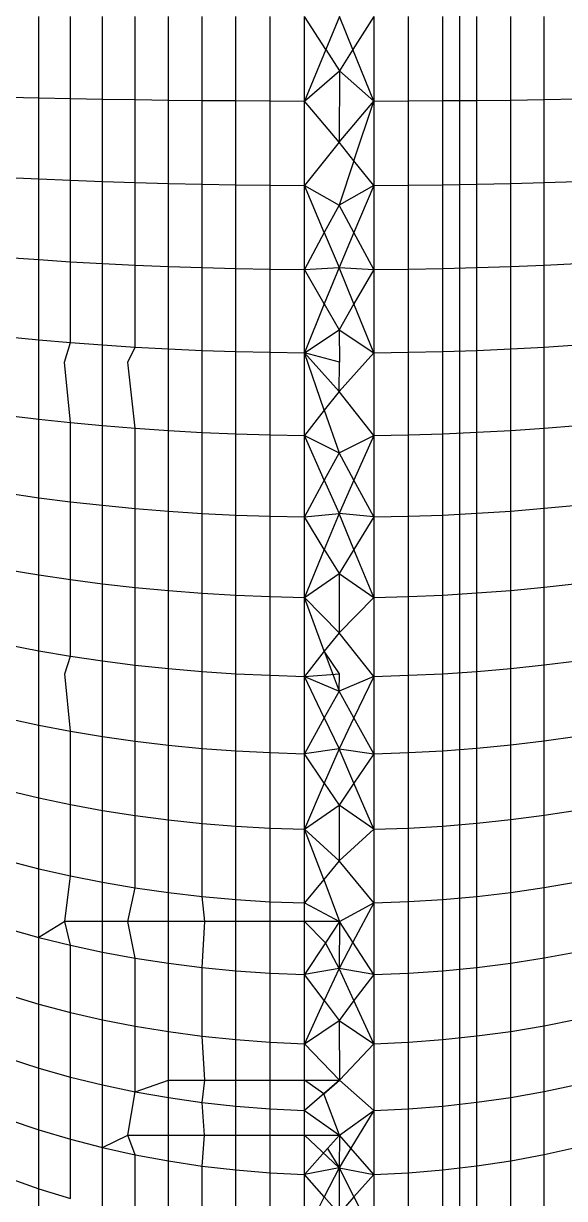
# Model space of a CAD drawing. Header units: inches. Extents: x 17 to 4615, y 5 to 3256.
# Drawn here: x 742.537 to 743.385, y 2415.503 to 2417.341 of the extents above; entities that cross this region are included whole.
import ezdxf

# ---------------------------------------------------------------- set-up
doc = ezdxf.new("R2010")
doc.units = ezdxf.units.IN
doc.header["$MEASUREMENT"] = 0

msp = doc.modelspace()

# ---------------------------------------------------------------- linework, layer by layer
for p, q in [((743.2238, 2587.4702), (743.2201, 2414.7214)), ((742.5616, 2417.2251), (742.5616, 2417.3523)), ((742.6109, 2417.224), (742.6109, 2417.3523)), ((742.6612, 2417.223), (742.6612, 2417.3523)), ((742.7124, 2417.2222), (742.7124, 2417.3523)), ((742.7644, 2417.2215), (742.7644, 2417.3523)), ((742.8171, 2417.2209), (742.8171, 2417.3523)), ((742.8702, 2417.2205), (742.8702, 2417.3523)), ((742.9237, 2417.2201), (742.9237, 2417.3523)), ((742.9775, 2417.2199), (742.9775, 2417.3523)), ((743.0109, 2417.3004), (742.9775, 2417.3523)), ((743.0324, 2417.3523), (743.0109, 2417.3004)), ((743.0533, 2417.3004), (743.0324, 2417.3523)), ((743.0858, 2417.3523), (743.0533, 2417.3004)), ((743.0858, 2417.3523), (743.0858, 2417.2199)), ((743.1401, 2417.2201), (743.1401, 2417.3523)), ((743.194, 2417.2205), (743.194, 2417.3523)), ((743.2475, 2417.2209), (743.2475, 2417.3523)), ((743.3006, 2417.2215), (743.3006, 2417.3523)), ((743.3529, 2417.2222), (743.3529, 2417.3523)), ((743.0109, 2417.3004), (742.9775, 2417.2199)), ((743.0109, 2417.3004), (743.0324, 2417.267)), ((743.0533, 2417.3004), (743.0324, 2417.267)), ((743.0858, 2417.2199), (743.0533, 2417.3004)), ((742.9775, 2417.2199), (743.0324, 2417.267)), ((743.0324, 2417.267), (743.0315, 2417.1553)), ((743.0324, 2417.267), (743.0858, 2417.2199)), ((742.5134, 2417.2262), (742.5616, 2417.2251)), ((742.5616, 2417.2251), (742.6109, 2417.224)), ((742.5616, 2417.0981), (742.5616, 2417.2251)), ((742.6109, 2417.224), (742.6612, 2417.223)), ((742.6109, 2417.096), (742.6109, 2417.224)), ((742.6612, 2417.223), (742.7124, 2417.2222)), ((742.6612, 2417.0941), (742.6612, 2417.223)), ((742.7124, 2417.2222), (742.7644, 2417.2215)), ((742.7124, 2417.0924), (742.7124, 2417.2222)), ((742.7644, 2417.2215), (742.8171, 2417.2209)), ((742.7644, 2417.091), (742.7644, 2417.2215)), ((742.8171, 2417.2209), (742.8702, 2417.2205)), ((742.8171, 2417.0898), (742.8171, 2417.2209)), ((742.8702, 2417.2205), (742.9237, 2417.2201)), ((742.8702, 2417.0889), (742.8702, 2417.2205)), ((742.9237, 2417.2201), (742.9775, 2417.2199)), ((742.9237, 2417.0883), (742.9237, 2417.2201)), ((742.9775, 2417.0879), (742.9775, 2417.2199)), ((743.0315, 2417.1553), (742.9775, 2417.2199)), ((743.0315, 2417.1553), (743.0858, 2417.2199)), ((743.0547, 2417.1266), (743.0858, 2417.2199)), ((743.0858, 2417.2199), (743.1401, 2417.2201)), ((743.0858, 2417.2199), (743.0858, 2417.0879)), ((743.1401, 2417.2201), (743.194, 2417.2205)), ((743.1401, 2417.0883), (743.1401, 2417.2201)), ((743.194, 2417.2205), (743.2475, 2417.2209)), ((743.194, 2417.0889), (743.194, 2417.2205)), ((743.2475, 2417.2209), (743.3006, 2417.2215)), ((743.2475, 2417.0899), (743.2475, 2417.2209)), ((743.3006, 2417.2215), (743.3529, 2417.2222)), ((743.3006, 2417.091), (743.3006, 2417.2215)), ((743.3529, 2417.2222), (743.4045, 2417.2231)), ((743.3529, 2417.0925), (743.3529, 2417.2222)), ((743.0315, 2417.1553), (742.9775, 2417.0879)), ((743.0547, 2417.1266), (743.0315, 2417.1553)), ((743.0547, 2417.1266), (743.0315, 2417.0571)), ((743.0858, 2417.0879), (743.0547, 2417.1266)), ((742.5134, 2417.1005), (742.5616, 2417.0981)), ((742.5616, 2417.0981), (742.6109, 2417.096)), ((742.5616, 2416.9718), (742.5616, 2417.0981)), ((742.6109, 2417.096), (742.6612, 2417.0941)), ((742.6109, 2416.9686), (742.6109, 2417.096)), ((742.6612, 2417.0941), (742.7124, 2417.0924)), ((742.6612, 2416.9657), (742.6612, 2417.0941)), ((742.7124, 2417.0924), (742.7644, 2417.091)), ((742.7124, 2416.9632), (742.7124, 2417.0924)), ((742.7644, 2417.091), (742.8171, 2417.0898)), ((742.7644, 2416.9611), (742.7644, 2417.091)), ((742.8171, 2417.0898), (742.8702, 2417.0889)), ((742.8171, 2416.9594), (742.8171, 2417.0898)), ((742.8702, 2417.0889), (742.9237, 2417.0883)), ((742.8702, 2416.958), (742.8702, 2417.0889)), ((742.9237, 2417.0883), (742.9775, 2417.0879)), ((742.9237, 2416.9571), (742.9237, 2417.0883)), ((742.9775, 2416.9565), (742.9775, 2417.0879)), ((742.9775, 2417.0879), (743.0315, 2417.0571)), ((743.0085, 2417.0142), (742.9775, 2417.0879)), ((743.0858, 2417.0879), (743.0315, 2417.0571)), ((743.0858, 2417.0879), (743.0547, 2417.0142)), ((743.0858, 2417.0879), (743.1401, 2417.0883)), ((743.0858, 2417.0879), (743.0858, 2416.9565)), ((743.1401, 2417.0883), (743.194, 2417.0889)), ((743.1401, 2416.9571), (743.1401, 2417.0883)), ((743.194, 2417.0889), (743.2475, 2417.0899)), ((743.194, 2416.9581), (743.194, 2417.0889)), ((743.2475, 2417.0899), (743.3006, 2417.091)), ((743.2475, 2416.9594), (743.2475, 2417.0899)), ((743.3006, 2417.091), (743.3529, 2417.0925)), ((743.3006, 2416.9612), (743.3006, 2417.091)), ((743.3529, 2417.0925), (743.4045, 2417.0942)), ((743.3529, 2416.9633), (743.3529, 2417.0925)), ((743.0315, 2417.0571), (743.0085, 2417.0142)), ((743.0547, 2417.0142), (743.0315, 2417.0571)), ((743.0085, 2417.0142), (742.9775, 2416.9565)), ((743.0085, 2417.0142), (743.0315, 2416.9593)), ((743.0547, 2417.0142), (743.0315, 2416.9593)), ((743.0858, 2416.9565), (743.0547, 2417.0142)), ((742.5134, 2416.9753), (742.5616, 2416.9718)), ((742.5616, 2416.9718), (742.6109, 2416.9686)), ((742.5616, 2416.8463), (742.5616, 2416.9718)), ((742.6109, 2416.9686), (742.6612, 2416.9657)), ((742.6109, 2416.8421), (742.6109, 2416.9686)), ((742.6612, 2416.9657), (742.7124, 2416.9632)), ((742.6612, 2416.8383), (742.6612, 2416.9657)), ((742.7124, 2416.9632), (742.7644, 2416.9611)), ((742.7124, 2416.835), (742.7124, 2416.9632)), ((742.7644, 2416.9611), (742.8171, 2416.9594)), ((742.7644, 2416.8322), (742.7644, 2416.9611)), ((742.8171, 2416.9594), (742.8702, 2416.958)), ((742.8171, 2416.8299), (742.8171, 2416.9594)), ((742.8702, 2416.958), (742.9237, 2416.9571)), ((742.8702, 2416.8281), (742.8702, 2416.958)), ((742.9237, 2416.9571), (742.9775, 2416.9565)), ((742.9237, 2416.8268), (742.9237, 2416.9571)), ((742.9775, 2416.9565), (743.0315, 2416.9593)), ((742.9775, 2416.826), (742.9775, 2416.9565)), ((743.0084, 2416.9024), (742.9775, 2416.9565)), ((743.0315, 2416.9593), (743.0084, 2416.9024)), ((743.0315, 2416.9593), (743.0858, 2416.9565)), ((743.0547, 2416.9024), (743.0315, 2416.9593)), ((743.0858, 2416.9565), (743.0547, 2416.9024)), ((743.0858, 2416.9565), (743.1401, 2416.9571)), ((743.0858, 2416.9565), (743.0858, 2416.826)), ((743.1401, 2416.9571), (743.194, 2416.9581)), ((743.1401, 2416.8268), (743.1401, 2416.9571)), ((743.194, 2416.9581), (743.2475, 2416.9594)), ((743.194, 2416.8281), (743.194, 2416.9581)), ((743.2475, 2416.9594), (743.3006, 2416.9612)), ((743.2475, 2416.8299), (743.2475, 2416.9594)), ((743.3006, 2416.9612), (743.3529, 2416.9633)), ((743.3006, 2416.8323), (743.3006, 2416.9612)), ((743.3529, 2416.9633), (743.4045, 2416.9658)), ((743.3529, 2416.8351), (743.3529, 2416.9633)), ((743.0084, 2416.9024), (742.9775, 2416.826)), ((743.0084, 2416.9024), (743.0315, 2416.8621)), ((743.0547, 2416.9024), (743.0315, 2416.8621)), ((743.0858, 2416.826), (743.0547, 2416.9024)), ((742.9775, 2416.826), (743.0315, 2416.8621)), ((743.0315, 2416.8621), (743.0858, 2416.826)), ((743.0315, 2416.8621), (743.0324, 2416.8115)), ((742.5134, 2416.8511), (742.5616, 2416.8463)), ((742.5616, 2416.8463), (742.6109, 2416.8421)), ((742.5616, 2416.7221), (742.5616, 2416.8463)), ((742.6018, 2416.8115), (742.6109, 2416.8421)), ((742.6109, 2416.8421), (742.6612, 2416.8383)), ((742.6612, 2416.8383), (742.7124, 2416.835)), ((742.6612, 2416.7121), (742.6612, 2416.8383)), ((742.701, 2416.8115), (742.7124, 2416.835)), ((742.7124, 2416.835), (742.7644, 2416.8322)), ((742.7644, 2416.8322), (742.8171, 2416.8299)), ((742.7644, 2416.7045), (742.7644, 2416.8322)), ((742.8171, 2416.8299), (742.8702, 2416.8281)), ((742.8171, 2416.7016), (742.8171, 2416.8299)), ((742.8702, 2416.8281), (742.9237, 2416.8268)), ((742.8702, 2416.6994), (742.8702, 2416.8281)), ((742.9237, 2416.8268), (742.9775, 2416.826)), ((742.9237, 2416.6978), (742.9237, 2416.8268)), ((742.9775, 2416.6968), (742.9775, 2416.826)), ((743.0315, 2416.7655), (742.9775, 2416.826)), ((743.0085, 2416.7362), (742.9775, 2416.826)), ((743.0324, 2416.8115), (742.9775, 2416.826)), ((743.0315, 2416.7655), (743.0858, 2416.826)), ((743.0858, 2416.826), (743.1401, 2416.8268)), ((743.0858, 2416.826), (743.0858, 2416.6968)), ((743.1401, 2416.8268), (743.194, 2416.8281)), ((743.1401, 2416.6978), (743.1401, 2416.8268)), ((743.194, 2416.8281), (743.2475, 2416.8299)), ((743.194, 2416.6994), (743.194, 2416.8281)), ((743.2475, 2416.8299), (743.3006, 2416.8323)), ((743.2475, 2416.7017), (743.2475, 2416.8299)), ((743.3006, 2416.8323), (743.3529, 2416.8351)), ((743.3006, 2416.7046), (743.3006, 2416.8323)), ((743.3529, 2416.8351), (743.4045, 2416.8385)), ((743.3529, 2416.7082), (743.3529, 2416.8351)), ((742.6109, 2416.7168), (742.6018, 2416.8115)), ((742.7124, 2416.708), (742.701, 2416.8115)), ((743.0315, 2416.7655), (743.0324, 2416.8115)), ((743.0315, 2416.7655), (743.0085, 2416.7362)), ((743.0858, 2416.6968), (743.0315, 2416.7655)), ((743.0085, 2416.7362), (742.9775, 2416.6968)), ((743.0085, 2416.7362), (743.0315, 2416.6696)), ((742.5134, 2416.728), (742.5616, 2416.7221)), ((742.5616, 2416.7221), (742.6109, 2416.7168)), ((742.5616, 2416.5994), (742.5616, 2416.7221)), ((742.6109, 2416.7168), (742.6612, 2416.7121)), ((742.6109, 2416.5931), (742.6109, 2416.7168)), ((742.6612, 2416.7121), (742.7124, 2416.708)), ((742.6612, 2416.5875), (742.6612, 2416.7121)), ((742.7124, 2416.708), (742.7644, 2416.7045)), ((742.7124, 2416.5826), (742.7124, 2416.708)), ((742.7644, 2416.7045), (742.8171, 2416.7016)), ((742.7644, 2416.5784), (742.7644, 2416.7045)), ((742.8171, 2416.7016), (742.8702, 2416.6994)), ((742.8171, 2416.5749), (742.8171, 2416.7016)), ((742.8702, 2416.6994), (742.9237, 2416.6978)), ((742.8702, 2416.5723), (742.8702, 2416.6994)), ((742.9237, 2416.6978), (742.9775, 2416.6968)), ((742.9237, 2416.5704), (742.9237, 2416.6978)), ((742.9775, 2416.5692), (742.9775, 2416.6968)), ((742.9775, 2416.6968), (743.0315, 2416.6696)), ((743.0085, 2416.6268), (742.9775, 2416.6968)), ((743.0315, 2416.6696), (743.0858, 2416.6968)), ((743.0858, 2416.6968), (743.0547, 2416.6268)), ((743.0858, 2416.6968), (743.1401, 2416.6978)), ((743.0858, 2416.6968), (743.0858, 2416.5692)), ((743.1401, 2416.6978), (743.194, 2416.6994)), ((743.1401, 2416.5704), (743.1401, 2416.6978)), ((743.194, 2416.6994), (743.2475, 2416.7017)), ((743.194, 2416.5723), (743.194, 2416.6994)), ((743.2475, 2416.7017), (743.3006, 2416.7046)), ((743.2475, 2416.575), (743.2475, 2416.7017)), ((743.3006, 2416.7046), (743.3529, 2416.7082)), ((743.3006, 2416.5785), (743.3006, 2416.7046)), ((743.3529, 2416.7082), (743.4045, 2416.7123)), ((743.3529, 2416.5828), (743.3529, 2416.7082)), ((743.0315, 2416.6696), (743.0085, 2416.6268)), ((743.0547, 2416.6268), (743.0315, 2416.6696)), ((743.0085, 2416.6268), (742.9775, 2416.5692)), ((743.0085, 2416.6268), (743.0315, 2416.5747)), ((743.0547, 2416.6268), (743.0315, 2416.5747)), ((743.0858, 2416.5692), (743.0547, 2416.6268)), ((742.5134, 2416.6065), (742.5616, 2416.5994)), ((742.5616, 2416.5994), (742.6109, 2416.5931)), ((742.5616, 2416.4786), (742.5616, 2416.5994)), ((742.6109, 2416.5931), (742.6612, 2416.5875)), ((742.6109, 2416.4712), (742.6109, 2416.5931)), ((742.6612, 2416.5875), (742.7124, 2416.5826)), ((742.6612, 2416.4647), (742.6612, 2416.5875)), ((743.3529, 2416.5828), (743.4045, 2416.5878)), ((742.7124, 2416.5826), (742.7644, 2416.5784)), ((742.7124, 2416.459), (742.7124, 2416.5826)), ((742.7644, 2416.5784), (742.8171, 2416.5749)), ((742.7644, 2416.4541), (742.7644, 2416.5784)), ((742.8171, 2416.5749), (742.8702, 2416.5723)), ((742.8171, 2416.4501), (742.8171, 2416.5749)), ((742.8702, 2416.5723), (742.9237, 2416.5704)), ((742.8702, 2416.447), (742.8702, 2416.5723)), ((742.9237, 2416.5704), (742.9775, 2416.5692)), ((742.9237, 2416.4448), (742.9237, 2416.5704)), ((742.9775, 2416.5692), (743.0315, 2416.5747)), ((742.9775, 2416.4435), (742.9775, 2416.5692)), ((743.0084, 2416.5186), (742.9775, 2416.5692)), ((743.0315, 2416.5747), (743.0084, 2416.5186)), ((743.0858, 2416.5692), (743.0315, 2416.5747)), ((743.0547, 2416.5186), (743.0315, 2416.5747)), ((743.0858, 2416.5692), (743.0547, 2416.5186)), ((743.0858, 2416.5692), (743.1401, 2416.5704)), ((743.0858, 2416.5692), (743.0858, 2416.4435)), ((743.1401, 2416.5704), (743.194, 2416.5723)), ((743.1401, 2416.4448), (743.1401, 2416.5704)), ((743.194, 2416.5723), (743.2475, 2416.575)), ((743.194, 2416.4471), (743.194, 2416.5723)), ((743.2475, 2416.575), (743.3006, 2416.5785)), ((743.2475, 2416.4503), (743.2475, 2416.575)), ((743.3006, 2416.5785), (743.3529, 2416.5828)), ((743.3006, 2416.4543), (743.3006, 2416.5785)), ((743.3529, 2416.4592), (743.3529, 2416.5828)), ((743.0084, 2416.5186), (742.9775, 2416.4435)), ((743.0084, 2416.5186), (743.0315, 2416.4808)), ((743.0547, 2416.5186), (743.0315, 2416.4808)), ((743.0858, 2416.4435), (743.0547, 2416.5186)), ((742.5134, 2416.4867), (742.5616, 2416.4786)), ((742.5616, 2416.4786), (742.6109, 2416.4712)), ((742.5616, 2416.3598), (742.5616, 2416.4786)), ((742.9775, 2416.4435), (743.0315, 2416.4808)), ((743.0315, 2416.4808), (743.0858, 2416.4435)), ((743.0315, 2416.4808), (743.0315, 2416.3881)), ((742.6109, 2416.4712), (742.6612, 2416.4647)), ((742.6109, 2416.3514), (742.6109, 2416.4712)), ((742.6612, 2416.4647), (742.7124, 2416.459)), ((742.6612, 2416.344), (742.6612, 2416.4647)), ((742.7124, 2416.459), (742.7644, 2416.4541)), ((742.7124, 2416.3375), (742.7124, 2416.459)), ((743.3006, 2416.4543), (743.3529, 2416.4592)), ((743.3529, 2416.4592), (743.4045, 2416.465)), ((743.3529, 2416.3378), (743.3529, 2416.4592)), ((742.7644, 2416.4541), (742.8171, 2416.4501)), ((742.7644, 2416.332), (742.7644, 2416.4541)), ((742.8171, 2416.4501), (742.8702, 2416.447)), ((742.8171, 2416.3275), (742.8171, 2416.4501)), ((742.8702, 2416.447), (742.9237, 2416.4448)), ((742.8702, 2416.324), (742.8702, 2416.447)), ((742.9237, 2416.4448), (742.9775, 2416.4435)), ((742.9237, 2416.3215), (742.9237, 2416.4448)), ((742.9775, 2416.3199), (742.9775, 2416.4435)), ((743.0315, 2416.3881), (742.9775, 2416.4435)), ((743.0085, 2416.3591), (742.9775, 2416.4435)), ((743.0315, 2416.3881), (743.0858, 2416.4435)), ((743.0858, 2416.4435), (743.1401, 2416.4448)), ((743.0858, 2416.4435), (743.0858, 2416.3199)), ((743.1401, 2416.4448), (743.194, 2416.4471)), ((743.1401, 2416.3215), (743.1401, 2416.4448)), ((743.194, 2416.4471), (743.2475, 2416.4503)), ((743.194, 2416.324), (743.194, 2416.4471)), ((743.2475, 2416.4503), (743.3006, 2416.4543)), ((743.2475, 2416.3276), (743.2475, 2416.4503)), ((743.3006, 2416.3322), (743.3006, 2416.4543)), ((743.0315, 2416.3881), (743.0085, 2416.3591)), ((743.0858, 2416.3199), (743.0315, 2416.3881)), ((742.5134, 2416.3691), (742.5616, 2416.3598)), ((742.5616, 2416.3598), (742.6109, 2416.3514)), ((742.5616, 2416.2434), (742.5616, 2416.3598)), ((742.6021, 2416.3237), (742.6109, 2416.3514)), ((742.6109, 2416.3514), (742.6612, 2416.344)), ((743.0085, 2416.3591), (742.9775, 2416.3199)), ((743.0085, 2416.3591), (743.0315, 2416.2967)), ((743.0324, 2416.3237), (743.0085, 2416.3591)), ((742.6612, 2416.344), (742.7124, 2416.3375)), ((742.6612, 2416.2258), (742.6612, 2416.344)), ((742.7124, 2416.3375), (742.7644, 2416.332)), ((742.7124, 2416.2186), (742.7124, 2416.3375)), ((742.7644, 2416.332), (742.8171, 2416.3275)), ((742.7644, 2416.2124), (742.7644, 2416.332)), ((743.2475, 2416.3276), (743.3006, 2416.3322)), ((743.3006, 2416.3322), (743.3529, 2416.3378)), ((743.3006, 2416.2126), (743.3006, 2416.3322)), ((743.3529, 2416.3378), (743.4045, 2416.3444)), ((743.3529, 2416.2189), (743.3529, 2416.3378)), ((742.6109, 2416.2341), (742.6021, 2416.3237)), ((742.8171, 2416.3275), (742.8702, 2416.324)), ((742.8171, 2416.2073), (742.8171, 2416.3275)), ((742.8702, 2416.324), (742.9237, 2416.3215)), ((742.8702, 2416.2034), (742.8702, 2416.324)), ((742.9237, 2416.3215), (742.9775, 2416.3199)), ((742.9237, 2416.2006), (742.9237, 2416.3215)), ((742.9775, 2416.3199), (743.0324, 2416.3237)), ((742.9775, 2416.1989), (742.9775, 2416.3199)), ((742.9775, 2416.3199), (743.0315, 2416.2967)), ((743.0085, 2416.255), (742.9775, 2416.3199)), ((743.0315, 2416.2967), (743.0324, 2416.3237)), ((743.0858, 2416.3199), (743.0315, 2416.2967)), ((743.0858, 2416.3199), (743.0547, 2416.255)), ((743.0858, 2416.3199), (743.1401, 2416.3215)), ((743.0858, 2416.3199), (743.0858, 2416.1989)), ((743.1401, 2416.3215), (743.194, 2416.324)), ((743.1401, 2416.2006), (743.1401, 2416.3215)), ((743.194, 2416.324), (743.2475, 2416.3276)), ((743.194, 2416.2035), (743.194, 2416.324)), ((743.2475, 2416.2075), (743.2475, 2416.3276)), ((743.0315, 2416.2967), (743.0085, 2416.255)), ((743.0547, 2416.255), (743.0315, 2416.2967)), ((742.5134, 2416.2538), (742.5616, 2416.2434)), ((742.5616, 2416.2434), (742.6109, 2416.2341)), ((742.5616, 2416.1297), (742.5616, 2416.2434)), ((743.0085, 2416.255), (742.9775, 2416.1989)), ((743.0085, 2416.255), (743.0315, 2416.2067)), ((743.0547, 2416.255), (743.0315, 2416.2067)), ((743.0858, 2416.1989), (743.0547, 2416.255)), ((742.6109, 2416.2341), (742.6612, 2416.2258)), ((742.6109, 2416.1194), (742.6109, 2416.2341)), ((742.6612, 2416.2258), (742.7124, 2416.2186)), ((742.6612, 2416.1103), (742.6612, 2416.2258)), ((742.7124, 2416.2186), (742.7644, 2416.2124)), ((742.7124, 2416.1023), (742.7124, 2416.2186)), ((743.3006, 2416.2126), (743.3529, 2416.2189)), ((743.3529, 2416.2189), (743.4045, 2416.2262)), ((743.3529, 2416.1026), (743.3529, 2416.2189)), ((742.7644, 2416.2124), (742.8171, 2416.2073)), ((742.7644, 2416.0955), (742.7644, 2416.2124)), ((742.8171, 2416.2073), (742.8702, 2416.2034)), ((742.8171, 2416.0899), (742.8171, 2416.2073)), ((742.8702, 2416.2034), (742.9237, 2416.2006)), ((742.8702, 2416.0856), (742.8702, 2416.2034)), ((742.9237, 2416.2006), (742.9775, 2416.1989)), ((742.9237, 2416.0825), (742.9237, 2416.2006)), ((743.0315, 2416.2067), (742.9775, 2416.1989)), ((743.0315, 2416.2067), (743.0084, 2416.1527)), ((743.0315, 2416.2067), (743.0858, 2416.1989)), ((743.0547, 2416.1527), (743.0315, 2416.2067)), ((743.0858, 2416.1989), (743.1401, 2416.2006)), ((743.1401, 2416.2006), (743.194, 2416.2035)), ((743.1401, 2416.0825), (743.1401, 2416.2006)), ((743.194, 2416.2035), (743.2475, 2416.2075)), ((743.194, 2416.0857), (743.194, 2416.2035)), ((743.2475, 2416.2075), (743.3006, 2416.2126)), ((743.2475, 2416.0901), (743.2475, 2416.2075)), ((743.3006, 2416.0958), (743.3006, 2416.2126)), ((742.9775, 2416.0806), (742.9775, 2416.1989)), ((743.0084, 2416.1527), (742.9775, 2416.1989)), ((743.0858, 2416.1989), (743.0547, 2416.1527)), ((743.0858, 2416.1989), (743.0858, 2416.0806)), ((743.0084, 2416.1527), (742.9775, 2416.0806)), ((743.0084, 2416.1527), (743.0315, 2416.1182)), ((743.0547, 2416.1527), (743.0315, 2416.1182)), ((743.0858, 2416.0806), (743.0547, 2416.1527)), ((742.5134, 2416.1412), (742.5616, 2416.1297)), ((742.5616, 2416.1297), (742.6109, 2416.1194)), ((742.5616, 2416.019), (742.5616, 2416.1297)), ((742.6109, 2416.1194), (742.6612, 2416.1103)), ((742.6109, 2416.0077), (742.6109, 2416.1194)), ((742.6612, 2416.1103), (742.7124, 2416.1023)), ((742.6612, 2415.9977), (742.6612, 2416.1103)), ((742.9775, 2416.0806), (743.0315, 2416.1182)), ((743.0858, 2416.0806), (743.0315, 2416.1182)), ((743.0315, 2416.1182), (743.0315, 2416.0313)), ((743.3529, 2416.1026), (743.4045, 2416.1107)), ((742.7124, 2416.1023), (742.7644, 2416.0955)), ((742.7124, 2415.9891), (742.7124, 2416.1023)), ((742.7644, 2416.0955), (742.8171, 2416.0899)), ((742.7644, 2415.9816), (742.7644, 2416.0955)), ((742.8171, 2416.0899), (742.8702, 2416.0856)), ((742.8171, 2415.9756), (742.8171, 2416.0899)), ((743.194, 2416.0857), (743.2475, 2416.0901)), ((743.2475, 2416.0901), (743.3006, 2416.0958)), ((743.2475, 2415.9757), (743.2475, 2416.0901)), ((743.3006, 2416.0958), (743.3529, 2416.1026)), ((743.3006, 2415.9819), (743.3006, 2416.0958)), ((743.3529, 2415.9894), (743.3529, 2416.1026)), ((742.8702, 2416.0856), (742.9237, 2416.0825)), ((742.8702, 2415.9708), (742.8702, 2416.0856)), ((742.9237, 2416.0825), (742.9775, 2416.0806)), ((742.9237, 2415.9674), (742.9237, 2416.0825)), ((742.9775, 2415.9654), (742.9775, 2416.0806)), ((743.0315, 2416.0313), (742.9775, 2416.0806)), ((743.0075, 2416.002), (742.9775, 2416.0806)), ((743.0315, 2416.0313), (743.0858, 2416.0806)), ((743.0858, 2416.0806), (743.1401, 2416.0825)), ((743.0858, 2416.0806), (743.0858, 2415.9654)), ((743.1401, 2416.0825), (743.194, 2416.0857)), ((743.1401, 2415.9675), (743.1401, 2416.0825)), ((743.194, 2415.9709), (743.194, 2416.0857)), ((742.5134, 2416.0314), (742.5616, 2416.019)), ((742.5616, 2416.019), (742.6109, 2416.0077)), ((742.5616, 2415.9114), (742.5616, 2416.019)), ((743.0315, 2416.0313), (743.0075, 2416.002)), ((743.0858, 2415.9654), (743.0315, 2416.0313)), ((742.6023, 2415.9365), (742.6109, 2416.0077)), ((742.6109, 2416.0077), (742.6612, 2415.9977)), ((743.0075, 2416.002), (742.9775, 2415.9654)), ((743.0075, 2416.002), (743.0324, 2415.9365)), ((743.3529, 2415.9894), (743.4045, 2415.9983)), ((742.6612, 2415.9977), (742.7124, 2415.9891)), ((742.6612, 2415.9365), (742.6612, 2415.9977)), ((742.701, 2415.9365), (742.7124, 2415.9891)), ((742.7124, 2415.9891), (742.7644, 2415.9816)), ((742.7644, 2415.9816), (742.8171, 2415.9756)), ((742.7644, 2415.9365), (742.7644, 2415.9816)), ((743.2475, 2415.9757), (743.3006, 2415.9819)), ((743.3006, 2415.9819), (743.3529, 2415.9894)), ((743.3006, 2415.8714), (743.3006, 2415.9819)), ((743.3529, 2415.8795), (743.3529, 2415.9894)), ((742.8171, 2415.9756), (742.8702, 2415.9708)), ((742.8213, 2415.9365), (742.8171, 2415.9756)), ((742.8702, 2415.9708), (742.9237, 2415.9674)), ((742.8702, 2415.9365), (742.8702, 2415.9708)), ((742.9237, 2415.9674), (742.9775, 2415.9654)), ((742.9237, 2415.9365), (742.9237, 2415.9674)), ((742.9775, 2415.9654), (743.0324, 2415.9365)), ((742.9775, 2415.9365), (742.9775, 2415.9654)), ((743.0324, 2415.9365), (743.0858, 2415.9654)), ((743.0858, 2415.9654), (743.0533, 2415.9041)), ((743.0858, 2415.9654), (743.1401, 2415.9675)), ((743.0858, 2415.9654), (743.0858, 2415.8535)), ((743.1401, 2415.9675), (743.194, 2415.9709)), ((743.1401, 2415.8558), (743.1401, 2415.9675)), ((743.194, 2415.9709), (743.2475, 2415.9757)), ((743.194, 2415.8595), (743.194, 2415.9709)), ((743.2475, 2415.8647), (743.2475, 2415.9757)), ((742.5134, 2415.9249), (742.5616, 2415.9114)), ((742.6023, 2415.9365), (742.5616, 2415.9114)), ((742.6109, 2415.8993), (742.6023, 2415.9365)), ((742.6612, 2415.9365), (742.6023, 2415.9365)), ((742.6612, 2415.8885), (742.6612, 2415.9365)), ((742.701, 2415.9365), (742.6612, 2415.9365)), ((742.7124, 2415.8791), (742.701, 2415.9365)), ((742.7644, 2415.9365), (742.701, 2415.9365)), ((742.7644, 2415.8711), (742.7644, 2415.9365)), ((742.8213, 2415.9365), (742.7644, 2415.9365)), ((742.8171, 2415.8645), (742.8213, 2415.9365)), ((742.8702, 2415.9365), (742.8213, 2415.9365)), ((742.8702, 2415.8594), (742.8702, 2415.9365)), ((742.9237, 2415.9365), (742.8702, 2415.9365)), ((742.9237, 2415.8557), (742.9237, 2415.9365)), ((742.9775, 2415.9365), (742.9237, 2415.9365)), ((742.9775, 2415.8535), (742.9775, 2415.9365)), ((743.0103, 2415.9032), (742.9775, 2415.9365)), ((743.0324, 2415.9365), (742.9775, 2415.9365)), ((743.0324, 2415.9365), (743.0103, 2415.9032)), ((743.0324, 2415.9365), (743.0315, 2415.8631)), ((743.0533, 2415.9041), (743.0324, 2415.9365)), ((742.5616, 2415.9114), (742.6109, 2415.8993)), ((742.5616, 2415.8073), (742.5616, 2415.9114)), ((742.6109, 2415.8993), (742.6612, 2415.8885)), ((742.6109, 2415.7943), (742.6109, 2415.8993)), ((742.6612, 2415.8885), (742.7124, 2415.8791)), ((742.6612, 2415.7828), (742.6612, 2415.8885)), ((743.0103, 2415.9032), (742.9775, 2415.8535)), ((743.0315, 2415.8631), (743.0103, 2415.9032)), ((743.0533, 2415.9041), (743.0315, 2415.8631)), ((743.0858, 2415.8535), (743.0533, 2415.9041)), ((743.3529, 2415.8795), (743.4045, 2415.889)), ((742.7124, 2415.8791), (742.7644, 2415.8711)), ((742.7124, 2415.7727), (742.7124, 2415.8791)), ((742.7644, 2415.8711), (742.8171, 2415.8645)), ((742.7644, 2415.7641), (742.7644, 2415.8711)), ((743.2475, 2415.8647), (743.3006, 2415.8714)), ((743.3006, 2415.8714), (743.3529, 2415.8795)), ((743.3006, 2415.7644), (743.3006, 2415.8714)), ((743.3529, 2415.7731), (743.3529, 2415.8795)), ((742.8171, 2415.8645), (742.8702, 2415.8594)), ((742.8171, 2415.7571), (742.8171, 2415.8645)), ((742.8702, 2415.8594), (742.9237, 2415.8557)), ((742.8702, 2415.7516), (742.8702, 2415.8594)), ((742.9237, 2415.8557), (742.9775, 2415.8535)), ((742.9237, 2415.7476), (742.9237, 2415.8557)), ((743.0315, 2415.8631), (742.9775, 2415.8535)), ((742.9775, 2415.7453), (742.9775, 2415.8535)), ((743.0084, 2415.8126), (742.9775, 2415.8535)), ((743.0315, 2415.8631), (743.0084, 2415.8126)), ((743.0858, 2415.8535), (743.0315, 2415.8631)), ((743.0548, 2415.8126), (743.0315, 2415.8631)), ((743.0858, 2415.8535), (743.0548, 2415.8126)), ((743.0858, 2415.8535), (743.1401, 2415.8558)), ((743.0858, 2415.8535), (743.0858, 2415.7453)), ((743.1401, 2415.8558), (743.194, 2415.8595)), ((743.1401, 2415.7477), (743.1401, 2415.8558)), ((743.194, 2415.8595), (743.2475, 2415.8647)), ((743.194, 2415.7517), (743.194, 2415.8595)), ((743.2475, 2415.7573), (743.2475, 2415.8647)), ((742.5134, 2415.8218), (742.5616, 2415.8073)), ((742.5616, 2415.8073), (742.6109, 2415.7943)), ((742.5616, 2415.707), (742.5616, 2415.8073)), ((743.0084, 2415.8126), (742.9775, 2415.7453)), ((743.0084, 2415.8126), (743.0315, 2415.7818)), ((743.0548, 2415.8126), (743.0315, 2415.7818)), ((743.0858, 2415.7453), (743.0548, 2415.8126)), ((742.6109, 2415.7943), (742.6612, 2415.7828)), ((742.6109, 2415.6931), (742.6109, 2415.7943)), ((742.6612, 2415.7828), (742.7124, 2415.7727)), ((742.6612, 2415.6808), (742.6612, 2415.7828)), ((742.9775, 2415.7453), (743.0315, 2415.7818)), ((743.0315, 2415.7818), (743.0858, 2415.7453)), ((743.0315, 2415.7818), (743.0324, 2415.688)), ((743.3529, 2415.7731), (743.4045, 2415.7834)), ((742.7124, 2415.7727), (742.7644, 2415.7641)), ((742.7124, 2415.6701), (742.7124, 2415.7727)), ((742.7644, 2415.7641), (742.8171, 2415.7571)), ((742.7644, 2415.688), (742.7644, 2415.7641)), ((743.2475, 2415.7573), (743.3006, 2415.7644)), ((743.3006, 2415.7644), (743.3529, 2415.7731)), ((743.3006, 2415.6613), (743.3006, 2415.7644)), ((743.3529, 2415.6705), (743.3529, 2415.7731)), ((742.8171, 2415.7571), (742.8702, 2415.7516)), ((742.8212, 2415.688), (742.8171, 2415.7571)), ((742.8702, 2415.7516), (742.9237, 2415.7476)), ((742.8702, 2415.688), (742.8702, 2415.7516)), ((742.9237, 2415.7476), (742.9775, 2415.7453)), ((742.9237, 2415.688), (742.9237, 2415.7476)), ((743.0324, 2415.688), (742.9775, 2415.7453)), ((742.9775, 2415.688), (742.9775, 2415.7453)), ((743.0324, 2415.688), (743.0858, 2415.7453)), ((743.0858, 2415.7453), (743.1401, 2415.7477)), ((743.0858, 2415.7453), (743.0858, 2415.6409)), ((743.1401, 2415.7477), (743.194, 2415.7517)), ((743.1401, 2415.6435), (743.1401, 2415.7477)), ((743.194, 2415.7517), (743.2475, 2415.7573)), ((743.194, 2415.6477), (743.194, 2415.7517)), ((743.2475, 2415.6537), (743.2475, 2415.7573)), ((742.5134, 2415.7224), (742.5616, 2415.707)), ((742.5616, 2415.707), (742.6109, 2415.6931)), ((742.5616, 2415.6106), (742.5616, 2415.707)), ((742.6109, 2415.6931), (742.6612, 2415.6808)), ((742.6109, 2415.5959), (742.6109, 2415.6931)), ((742.7124, 2415.6701), (742.7644, 2415.688)), ((742.7644, 2415.6609), (742.7644, 2415.688)), ((742.7644, 2415.688), (742.8212, 2415.688)), ((742.8171, 2415.6534), (742.8212, 2415.688)), ((742.8212, 2415.688), (742.8702, 2415.688)), ((742.8702, 2415.6476), (742.8702, 2415.688)), ((742.8702, 2415.688), (742.9237, 2415.688)), ((742.9237, 2415.6434), (742.9237, 2415.688)), ((742.9237, 2415.688), (742.9775, 2415.688)), ((743.0324, 2415.688), (742.9775, 2415.6409)), ((742.9775, 2415.6409), (742.9775, 2415.688)), ((743.0077, 2415.6667), (742.9775, 2415.688)), ((742.9775, 2415.688), (743.0324, 2415.688)), ((743.0077, 2415.6667), (743.0324, 2415.688)), ((743.0858, 2415.6409), (743.0324, 2415.688)), ((742.6612, 2415.6808), (742.7124, 2415.6701)), ((742.6612, 2415.5829), (742.6612, 2415.6808)), ((742.701, 2415.6023), (742.7124, 2415.6701)), ((742.7124, 2415.6701), (742.7644, 2415.6609)), ((743.3006, 2415.6613), (743.3529, 2415.6705)), ((743.3529, 2415.6705), (743.4045, 2415.6814)), ((743.3529, 2415.572), (743.3529, 2415.6705)), ((742.7644, 2415.6609), (742.8171, 2415.6534)), ((742.7644, 2415.6023), (742.7644, 2415.6609)), ((742.8171, 2415.6534), (742.8702, 2415.6476)), ((742.8211, 2415.6023), (742.8171, 2415.6534)), ((743.0324, 2415.6023), (743.0077, 2415.6667)), ((743.194, 2415.6477), (743.2475, 2415.6537)), ((743.2475, 2415.6537), (743.3006, 2415.6613)), ((743.2475, 2415.5541), (743.2475, 2415.6537)), ((743.3006, 2415.5622), (743.3006, 2415.6613)), ((742.8702, 2415.6476), (742.9237, 2415.6434)), ((742.8702, 2415.6023), (742.8702, 2415.6476)), ((742.9237, 2415.6434), (742.9775, 2415.6409)), ((742.9237, 2415.6023), (742.9237, 2415.6434)), ((742.9775, 2415.6409), (743.0324, 2415.6023)), ((742.9775, 2415.6023), (742.9775, 2415.6409)), ((743.0324, 2415.6023), (743.0858, 2415.6409)), ((743.0858, 2415.6409), (743.0501, 2415.5819)), ((743.0858, 2415.6409), (743.1401, 2415.6435)), ((743.0858, 2415.6409), (743.0858, 2415.5406)), ((743.1401, 2415.6435), (743.194, 2415.6477)), ((743.1401, 2415.5433), (743.1401, 2415.6435)), ((743.194, 2415.5479), (743.194, 2415.6477)), ((742.5134, 2415.6269), (742.5616, 2415.6106)), ((742.5616, 2415.6106), (742.6109, 2415.5959)), ((742.5616, 2415.5184), (742.5616, 2415.6106)), ((742.6109, 2415.5959), (742.6612, 2415.5829)), ((742.6109, 2415.503), (742.6109, 2415.5959)), ((742.6612, 2415.5829), (742.701, 2415.6023)), ((742.7124, 2415.5715), (742.701, 2415.6023)), ((742.701, 2415.6023), (742.7644, 2415.6023)), ((742.7644, 2415.5619), (742.7644, 2415.6023)), ((742.7644, 2415.6023), (742.8211, 2415.6023)), ((742.8171, 2415.5539), (742.8211, 2415.6023)), ((742.8211, 2415.6023), (742.8702, 2415.6023)), ((742.8702, 2415.5477), (742.8702, 2415.6023)), ((742.8702, 2415.6023), (742.9237, 2415.6023)), ((742.9237, 2415.5433), (742.9237, 2415.6023)), ((742.9237, 2415.6023), (742.9775, 2415.6023)), ((742.9775, 2415.5406), (742.9775, 2415.6023)), ((743.0315, 2415.5512), (742.9775, 2415.6023)), ((742.9775, 2415.6023), (743.0324, 2415.6023)), ((743.0324, 2415.6023), (743.0135, 2415.5811)), ((743.0324, 2415.6023), (743.0315, 2415.5512)), ((743.0501, 2415.5819), (743.0324, 2415.6023)), ((742.6612, 2415.5829), (742.7124, 2415.5715)), ((742.6612, 2415.4892), (742.6612, 2415.5829)), ((743.0135, 2415.5811), (742.9775, 2415.5406)), ((743.0135, 2415.5811), (743.0315, 2415.5512)), ((743.0501, 2415.5819), (743.0315, 2415.5512)), ((743.0858, 2415.5406), (743.0501, 2415.5819)), ((743.3529, 2415.572), (743.4045, 2415.5836)), ((742.7124, 2415.5715), (742.7644, 2415.5619)), ((742.7124, 2415.4773), (742.7124, 2415.5715)), ((742.7644, 2415.5619), (742.8171, 2415.5539)), ((742.7644, 2415.4671), (742.7644, 2415.5619)), ((743.2475, 2415.5541), (743.3006, 2415.5622)), ((743.3006, 2415.5622), (743.3529, 2415.572)), ((743.3006, 2415.4674), (743.3006, 2415.5622)), ((743.3529, 2415.4778), (743.3529, 2415.572)), ((742.8171, 2415.5539), (742.8702, 2415.5477)), ((742.8171, 2415.4587), (742.8171, 2415.5539)), ((742.8702, 2415.5477), (742.9237, 2415.5433)), ((742.8702, 2415.4522), (742.8702, 2415.5477)), ((742.9237, 2415.5433), (742.9775, 2415.5406)), ((742.9237, 2415.4475), (742.9237, 2415.5433)), ((743.0315, 2415.5512), (742.9775, 2415.5406)), ((742.9775, 2415.4447), (742.9775, 2415.5406)), ((743.0083, 2415.5055), (742.9775, 2415.5406)), ((743.0315, 2415.5512), (743.0083, 2415.5055)), ((743.0315, 2415.5512), (743.0858, 2415.5406)), ((743.0315, 2415.5512), (743.0315, 2415.479)), ((743.0315, 2415.5512), (743.0548, 2415.5055)), ((743.0858, 2415.5406), (743.0548, 2415.5055)), ((743.0858, 2415.5406), (743.1401, 2415.5433)), ((743.0858, 2415.5406), (743.0858, 2415.4447)), ((743.1401, 2415.5433), (743.194, 2415.5479)), ((743.1401, 2415.4476), (743.1401, 2415.5433)), ((743.194, 2415.5479), (743.2475, 2415.5541)), ((743.194, 2415.4523), (743.194, 2415.5479)), ((743.2475, 2415.459), (743.2475, 2415.5541)), ((742.5134, 2415.5356), (742.5616, 2415.5184)), ((742.5616, 2415.5184), (742.6109, 2415.503)), ((742.5616, 2415.4306), (742.5616, 2415.5184)), ((743.0083, 2415.5055), (742.9775, 2415.4447)), ((743.0315, 2415.479), (743.0083, 2415.5055)), ((743.0548, 2415.5055), (743.0315, 2415.479)), ((743.0548, 2415.5055), (743.0858, 2415.4447))]:
    msp.add_line(p, q)

doc.saveas('drawing.dxf')
